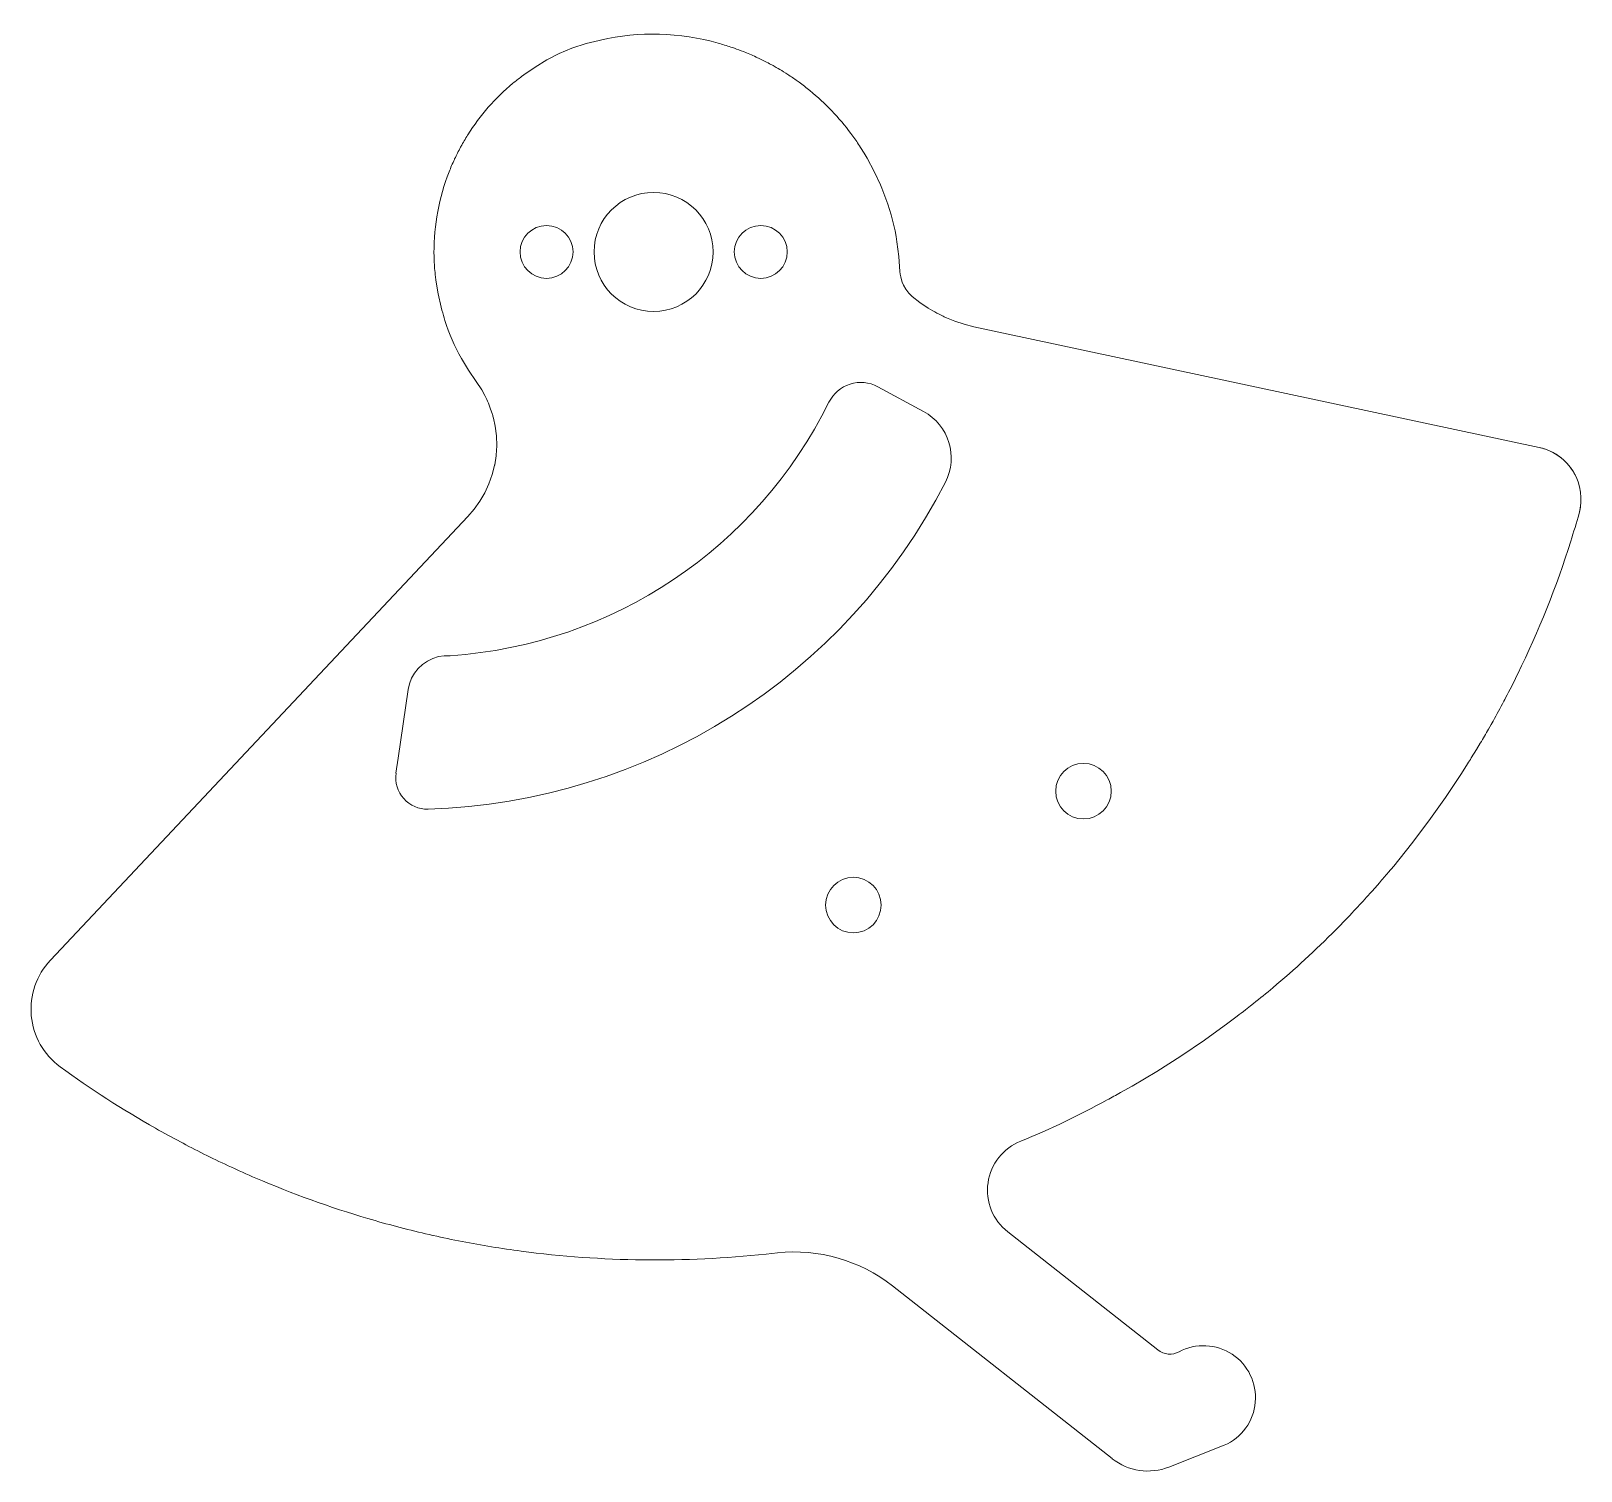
# Model space of a CAD drawing. Header units: millimetres. Extents: x -18.4 to 10.9, y -26 to 1.2.
import ezdxf

# ---------------------------------------------------------------- set-up
doc = ezdxf.new("R2010")
doc.units = ezdxf.units.MM
doc.layers.add('1', color=7, linetype='Continuous', true_color=0xffffff)

msp = doc.modelspace()

# ---------------------------------------------------------------- linework, layer by layer
at = {"layer": '1', "color": 252, "linetype": 'Continuous', "lineweight": 13}
for p, q in [((-8.445, 0.781), (-8.207, 0.886)), ((-7.939, 0.97), (-8.207, 0.886)), ((-7.772, 1.011), (-7.939, 0.97)), ((-5.173, 0.897), (-5.203, 0.906)), ((-5.203, 0.906), (-5.173, 0.897)), ((-5.137, 0.883), (-5.173, 0.897)), ((-5.173, 0.897), (-5.137, 0.883)), ((-8.677, 0.662), (-8.901, 0.528)), ((-8.677, 0.662), (-8.445, 0.781)), ((-4.91, 0.799), (-4.966, 0.819)), ((-4.966, 0.819), (-4.91, 0.799)), ((-4.91, 0.799), (-4.846, 0.77)), ((-4.846, 0.77), (-4.91, 0.799)), ((-4.726, 0.717), (-4.654, 0.685)), ((-4.654, 0.685), (-4.726, 0.717)), ((-4.582, 0.648), (-4.654, 0.685)), ((-4.654, 0.685), (-4.582, 0.648)), ((-4.404, 0.556), (-4.472, 0.591)), ((-4.472, 0.591), (-4.404, 0.556)), ((-9.116, 0.381), (-9.157, 0.348)), ((-8.901, 0.528), (-9.116, 0.381)), ((-4.347, 0.522), (-4.404, 0.556)), ((-4.404, 0.556), (-4.347, 0.522)), ((-4.208, 0.439), (-4.163, 0.412)), ((-4.163, 0.412), (-4.208, 0.439)), ((-4.127, 0.388), (-4.163, 0.412)), ((-4.163, 0.412), (-4.127, 0.388)), ((-3.95, 0.267), (-3.931, 0.254)), ((-3.931, 0.254), (-3.95, 0.267)), ((-3.931, 0.254), (-3.915, 0.242)), ((-3.915, 0.242), (-3.931, 0.254)), ((-10.177, -0.759), (-10.175, -0.756)), ((-10.175, -0.756), (-10.173, -0.753)), ((-10.307, -0.981), (-10.31, -0.987)), ((-10.303, -0.974), (-10.307, -0.981)), ((-10.307, -0.981), (-10.305, -0.976)), ((-2.774, -0.958), (-2.791, -0.933)), ((-2.791, -0.933), (-2.774, -0.958)), ((-2.774, -0.958), (-2.751, -0.994)), ((-2.751, -0.994), (-2.774, -0.958)), ((-2.665, -1.134), (-2.626, -1.197)), ((-2.626, -1.197), (-2.665, -1.134)), ((-10.424, -1.213), (-10.426, -1.218)), ((-10.422, -1.209), (-10.424, -1.213)), ((-2.494, -1.445), (-2.626, -1.197)), ((-2.626, -1.197), (-2.494, -1.445)), ((-2.376, -1.7), (-2.494, -1.445)), ((-2.494, -1.445), (-2.376, -1.7)), ((-2.352, -1.762), (-2.376, -1.7)), ((-2.376, -1.7), (-2.352, -1.762)), ((-2.065, -2.776), (-2.029, -3.055)), ((-2.029, -3.055), (-2.065, -2.776)), ((-10.803, -3.241), (-10.804, -3.214)), ((-10.804, -3.214), (-10.803, -3.241)), ((-2.029, -3.055), (-2.009, -3.335)), ((-2.009, -3.335), (-2.029, -3.055)), ((-10.803, -3.241), (-10.8, -3.277)), ((-10.8, -3.277), (-10.803, -3.241)), ((-10.778, -3.5), (-10.784, -3.435)), ((-10.784, -3.435), (-10.778, -3.5)), ((-10.736, -3.757), (-10.778, -3.5)), ((-10.778, -3.5), (-10.736, -3.757)), ((-10.678, -4.011), (-10.736, -3.757)), ((-10.736, -3.757), (-10.678, -4.011)), ((-1.965, -3.54), (-1.943, -3.594)), ((-1.943, -3.594), (-1.965, -3.54)), ((-1.898, -3.672), (-1.943, -3.594)), ((-1.943, -3.594), (-1.898, -3.672)), ((-1.898, -3.672), (-1.843, -3.742)), ((-1.843, -3.742), (-1.898, -3.672)), ((-1.843, -3.742), (-1.779, -3.805)), ((-1.779, -3.805), (-1.843, -3.742)), ((-1.779, -3.805), (-1.631, -3.921)), ((-1.631, -3.921), (-1.779, -3.805)), ((-10.661, -4.069), (-10.678, -4.011)), ((-10.678, -4.011), (-10.661, -4.069)), ((-1.631, -3.921), (-1.476, -4.027)), ((-1.476, -4.027), (-1.631, -3.921)), ((-1.388, -4.078), (-1.476, -4.027)), ((-1.476, -4.027), (-1.388, -4.078)), ((-1.229, -4.162), (-1.19, -4.182)), ((-1.19, -4.182), (-1.229, -4.162)), ((-1.128, -4.211), (-0.971, -4.274)), ((-0.971, -4.274), (-1.128, -4.211)), ((-0.792, -4.333), (-0.971, -4.274)), ((-0.971, -4.274), (-0.792, -4.333)), ((-0.61, -4.379), (-0.792, -4.333)), ((-0.792, -4.333), (-0.61, -4.379)), ((-0.61, -4.379), (10.069, -6.661)), ((-10.293, -4.977), (-10.159, -5.2)), ((-10.159, -5.2), (-10.293, -4.977)), ((-10.012, -5.415), (-10.159, -5.2)), ((-10.159, -5.2), (-10.012, -5.415)), ((-10.012, -5.415), (-9.91, -5.569)), ((-9.91, -5.569), (-10.012, -5.415)), ((-1.563, -5.981), (-2.428, -5.513)), ((-9.851, -5.68), (-9.91, -5.569)), ((-9.91, -5.569), (-9.851, -5.68)), ((-9.708, -6.036), (-9.729, -5.971)), ((-9.729, -5.971), (-9.708, -6.036)), ((-9.689, -6.104), (-9.655, -6.259)), ((-9.655, -6.259), (-9.689, -6.104)), ((-9.655, -6.259), (-9.632, -6.443)), ((-9.632, -6.443), (-9.655, -6.259)), ((-9.632, -6.443), (-9.626, -6.627)), ((-9.626, -6.627), (-9.632, -6.443)), ((-9.638, -6.806), (-9.626, -6.627)), ((-9.668, -7.002), (-9.711, -7.174)), ((-9.665, -6.987), (-9.639, -6.818)), ((-9.711, -7.174), (-9.773, -7.348)), ((-9.943, -7.676), (-9.85, -7.516)), ((-9.85, -7.516), (-9.773, -7.348)), ((-10.17, -7.967), (-10.05, -7.827)), ((-10.05, -7.827), (-9.943, -7.676)), ((-18.059, -16.349), (-10.17, -7.967)), ((-11.027, -10.759), (-11.109, -10.836)), ((-11.027, -10.759), (-10.935, -10.696)), ((-11.027, -10.759), (-11.027, -10.759)), ((-11.027, -10.759), (-11.027, -10.759)), ((-10.834, -10.647), (-10.935, -10.696)), ((-10.834, -10.647), (-10.727, -10.613)), ((-10.727, -10.613), (-10.617, -10.596)), ((-10.617, -10.596), (-10.505, -10.595)), ((-10.617, -10.596), (-10.617, -10.596)), ((-11.298, -11.235), (-11.274, -11.126)), ((-11.274, -11.126), (-11.234, -11.021)), ((-11.234, -11.021), (-11.178, -10.924)), ((-11.234, -11.021), (-11.234, -11.021)), ((-11.178, -10.924), (-11.109, -10.836)), ((-11.298, -11.235), (-11.488, -12.53)), ((9.42, -11.423), (9.434, -11.394)), ((9.401, -11.457), (9.42, -11.423)), ((9.111, -11.983), (9.161, -11.898)), ((9.161, -11.898), (9.198, -11.829)), ((8.888, -12.365), (8.957, -12.247)), ((-11.535, -12.814), (-11.488, -12.53)), ((8.787, -12.527), (8.888, -12.365)), ((8.787, -12.527), (8.787, -12.527)), ((8.301, -13.275), (8.601, -12.824)), ((8.601, -12.824), (8.718, -12.637)), ((7.987, -13.716), (8.301, -13.275)), ((7.66, -14.147), (7.987, -13.716)), ((7.321, -14.569), (7.66, -14.147)), ((7.216, -14.691), (7.321, -14.569)), ((6.969, -14.98), (7.05, -14.886)), ((6.905, -15.051), (6.969, -14.98)), ((6.575, -15.412), (6.605, -15.381)), ((6.605, -15.381), (6.641, -15.341)), ((6.227, -15.773), (6.23, -15.77)), ((6.23, -15.77), (6.233, -15.767)), ((6.23, -15.77), (6.23, -15.77)), ((4.519, -17.287), (4.617, -17.212)), ((4.617, -17.212), (4.672, -17.166)), ((3.749, -17.858), (4.188, -17.541)), ((4.188, -17.541), (4.363, -17.407)), ((3.301, -18.161), (3.749, -17.858)), ((2.844, -18.451), (3.301, -18.161)), ((2.157, -18.85), (2.378, -18.728)), ((2.378, -18.728), (2.844, -18.451)), ((-15.602, -19.783), (-15.579, -19.796)), ((-15.579, -19.796), (-15.602, -19.783)), ((-15.579, -19.796), (-15.554, -19.809)), ((-15.554, -19.809), (-15.579, -19.796)), ((-15.102, -20.039), (-15.076, -20.052)), ((-15.076, -20.052), (-15.102, -20.039)), ((-15.051, -20.064), (-15.076, -20.052)), ((-15.076, -20.052), (-15.051, -20.064)), ((-14.567, -20.294), (-14.581, -20.287)), ((-14.581, -20.287), (-14.567, -20.294)), ((-14.567, -20.294), (-14.553, -20.3)), ((-14.553, -20.3), (-14.567, -20.294)), ((-11.382, -21.417), (-11.38, -21.418)), ((-11.38, -21.418), (-11.382, -21.417)), ((-11.38, -21.418), (-11.377, -21.419)), ((-11.377, -21.419), (-11.38, -21.418)), ((-10.831, -21.55), (-10.834, -21.549)), ((-10.834, -21.549), (-10.831, -21.55)), ((-10.828, -21.55), (-10.831, -21.55)), ((-10.831, -21.55), (-10.828, -21.55)), ((-10.281, -21.665), (-10.279, -21.665)), ((-10.279, -21.665), (-10.281, -21.665)), ((-10.278, -21.665), (-10.279, -21.665)), ((-10.279, -21.665), (-10.278, -21.665)), ((0.028, -21.482), (2.866, -23.713)), ((-4.323, -21.878), (-4.537, -21.901)), ((2.002, -25.767), (-2.151, -22.503)), ((4.12, -25.515), (3.074, -25.925))]:
    msp.add_line(p, q, dxfattribs=at)
for centre, radius in [((-6.663, -2.966), 1.125), ((-8.685, -2.966), 0.5), ((-4.638, -2.966), 0.5), ((1.459, -13.155), 0.525), ((-2.888, -15.307), 0.525)]:
    msp.add_circle(centre, radius, dxfattribs=at)
for centre, radius, start, end in [((-2.748, -6.103), 0.671, 61.5496, 153.7298), ((-11.086, -1.988), 8.627, 273.8637, 333.7298), ((-2.039, -6.861), 1, 332.8452, 61.5659), ((9.86, -7.639), 1, 344.2069, 77.9337), ((9.86, -7.639), 1, 34.6752, 56.3044), ((-11.266, -2.128), 11.37, 271.7271, 332.8452), ((-10.941, -12.901), 0.593, 171.6826, 271.7271), ((-17.076, -17.274), 1.35, 136.7335, 233.7385), ((0.646, -20.696), 1, 111.7342, 231.8264), ((0.646, -20.696), 1, 111.7342, 231.8264), ((-4.005, -24.861), 3, 51.8264, 96.0926), ((3.093, -23.425), 0.367, 231.8264, 298.0894), ((3.728, -24.615), 0.982, 293.5581, 118.0894), ((2.676, -24.911), 1.09, 231.8264, 291.4188)]:
    msp.add_arc(centre, radius, start, end, dxfattribs=at)
for points, degree in [([(-7.666, 1.038), (-6.938, 1.209), (-6.165, 1.18), (-5.442, 0.979)], 3), ([(-5.442, 0.979), (-6.165, 1.18), (-6.938, 1.209), (-7.666, 1.038)], 3), ([(-7.772, 1.011), (-7.737, 1.021), (-7.702, 1.029), (-7.666, 1.038)], 3), ([(-7.772, 1.011), (-7.737, 1.021), (-7.702, 1.029), (-7.666, 1.038)], 3), ([(-5.442, 0.979), (-5.362, 0.957), (-5.282, 0.932), (-5.203, 0.906)], 3), ([(-5.442, 0.979), (-5.362, 0.957), (-5.282, 0.932), (-5.203, 0.906)], 3), ([(-5.137, 0.883), (-5.08, 0.863), (-5.022, 0.842), (-4.966, 0.819)], 3), ([(-5.137, 0.883), (-5.08, 0.863), (-5.022, 0.842), (-4.966, 0.819)], 3), ([(-4.846, 0.77), (-4.805, 0.753), (-4.765, 0.735), (-4.726, 0.717)], 3), ([(-4.846, 0.77), (-4.805, 0.753), (-4.765, 0.735), (-4.726, 0.717)], 3), ([(-4.582, 0.648), (-4.545, 0.629), (-4.509, 0.61), (-4.472, 0.591)], 3), ([(-4.582, 0.648), (-4.545, 0.629), (-4.509, 0.61), (-4.472, 0.591)], 3), ([(-9.321, 0.221), (-9.267, 0.265), (-9.213, 0.307), (-9.157, 0.348)], 3), ([(-9.321, 0.221), (-9.267, 0.265), (-9.213, 0.307), (-9.157, 0.348)], 3), ([(-4.347, 0.522), (-4.3, 0.495), (-4.254, 0.467), (-4.208, 0.439)], 3), ([(-4.347, 0.522), (-4.3, 0.495), (-4.254, 0.467), (-4.208, 0.439)], 3), ([(-4.127, 0.388), (-4.067, 0.349), (-4.008, 0.309), (-3.95, 0.267)], 3), ([(-4.127, 0.388), (-4.067, 0.349), (-4.008, 0.309), (-3.95, 0.267)], 3), ([(-10.173, -0.753), (-9.942, -0.386), (-9.654, -0.055), (-9.321, 0.221)], 3), ([(-10.173, -0.753), (-9.942, -0.386), (-9.654, -0.055), (-9.321, 0.221)], 3), ([(-3.709, 0.082), (-3.776, 0.137), (-3.845, 0.191), (-3.915, 0.242)], 3), ([(-3.915, 0.242), (-3.845, 0.191), (-3.776, 0.137), (-3.709, 0.082)], 3), ([(-3.709, 0.082), (-3.419, -0.155), (-3.158, -0.428), (-2.935, -0.728)], 3), ([(-3.709, 0.082), (-3.419, -0.155), (-3.158, -0.428), (-2.935, -0.728)], 3), ([(-10.303, -0.974), (-10.263, -0.901), (-10.221, -0.83), (-10.177, -0.759)], 3), ([(-2.935, -0.728), (-2.885, -0.795), (-2.837, -0.863), (-2.791, -0.933)], 3), ([(-2.935, -0.728), (-2.885, -0.795), (-2.837, -0.863), (-2.791, -0.933)], 3), ([(-10.422, -1.209), (-10.387, -1.134), (-10.349, -1.06), (-10.31, -0.987)], 3), ([(-10.422, -1.209), (-10.387, -1.134), (-10.349, -1.06), (-10.31, -0.987)], 3), ([(-2.751, -0.994), (-2.722, -1.04), (-2.693, -1.087), (-2.665, -1.134)], 3), ([(-2.751, -0.994), (-2.722, -1.04), (-2.693, -1.087), (-2.665, -1.134)], 3), ([(-10.812, -2.98), (-10.815, -2.461), (-10.718, -1.94), (-10.527, -1.453)], 3), ([(-10.527, -1.453), (-10.718, -1.94), (-10.815, -2.461), (-10.812, -2.98)], 3), ([(-10.527, -1.453), (-10.496, -1.374), (-10.462, -1.295), (-10.426, -1.218)], 3), ([(-10.527, -1.453), (-10.496, -1.374), (-10.462, -1.295), (-10.426, -1.218)], 3), ([(-2.352, -1.762), (-2.325, -1.828), (-2.299, -1.894), (-2.274, -1.961)], 3), ([(-2.274, -1.961), (-2.299, -1.894), (-2.325, -1.828), (-2.352, -1.762)], 3), ([(-2.274, -1.961), (-2.177, -2.226), (-2.102, -2.499), (-2.065, -2.776)], 3), ([(-2.274, -1.961), (-2.177, -2.226), (-2.102, -2.499), (-2.065, -2.776)], 3), ([(-10.804, -3.214), (-10.809, -3.136), (-10.812, -3.058), (-10.812, -2.98)], 3), ([(-10.804, -3.214), (-10.809, -3.136), (-10.812, -3.058), (-10.812, -2.98)], 3), ([(-10.784, -3.435), (-10.79, -3.382), (-10.796, -3.33), (-10.8, -3.277)], 3), ([(-10.784, -3.435), (-10.79, -3.382), (-10.796, -3.33), (-10.8, -3.277)], 3), ([(-2.009, -3.335), (-2, -3.405), (-1.988, -3.475), (-1.965, -3.54)], 3), ([(-2.009, -3.335), (-2, -3.405), (-1.988, -3.475), (-1.965, -3.54)], 3), ([(-10.605, -4.261), (-10.625, -4.198), (-10.644, -4.134), (-10.661, -4.069)], 3), ([(-10.605, -4.261), (-10.625, -4.198), (-10.644, -4.134), (-10.661, -4.069)], 3), ([(-1.388, -4.078), (-1.336, -4.107), (-1.283, -4.136), (-1.229, -4.162)], 3), ([(-1.388, -4.078), (-1.336, -4.107), (-1.283, -4.136), (-1.229, -4.162)], 3), ([(-10.293, -4.977), (-10.425, -4.753), (-10.526, -4.51), (-10.605, -4.261)], 3), ([(-10.293, -4.977), (-10.425, -4.753), (-10.526, -4.51), (-10.605, -4.261)], 3), ([(-1.19, -4.182), (-1.169, -4.192), (-1.149, -4.201), (-1.128, -4.211)], 3), ([(-1.19, -4.182), (-1.169, -4.192), (-1.149, -4.201), (-1.128, -4.211)], 3), ([(-9.729, -5.971), (-9.762, -5.871), (-9.803, -5.774), (-9.851, -5.68)], 3), ([(-9.729, -5.971), (-9.762, -5.871), (-9.803, -5.774), (-9.851, -5.68)], 3), ([(-9.689, -6.104), (-9.695, -6.081), (-9.701, -6.059), (-9.708, -6.036)], 3), ([(-9.689, -6.104), (-9.695, -6.081), (-9.701, -6.059), (-9.708, -6.036)], 3), ([(10.069, -6.661), (10.11, -6.67), (10.15, -6.681), (10.19, -6.695)], 3), ([(10.306, -6.744), (10.268, -6.725), (10.229, -6.709), (10.19, -6.695)], 3), ([(-9.668, -7.002), (-9.667, -6.997), (-9.666, -6.992), (-9.665, -6.987)], 3), ([(-9.668, -7.002), (-9.667, -6.997), (-9.666, -6.992), (-9.665, -6.987)], 3), ([(-9.639, -6.818), (-9.638, -6.814), (-9.638, -6.81), (-9.638, -6.806)], 3), ([(-9.639, -6.818), (-9.638, -6.814), (-9.638, -6.81), (-9.638, -6.806)], 3), ([(10.414, -6.807), (10.379, -6.784), (10.343, -6.763), (10.306, -6.744)], 3), ([(10.747, -7.178), (10.727, -7.141), (10.706, -7.105), (10.682, -7.07)], 3), ([(10.848, -7.788), (10.842, -7.83), (10.833, -7.871), (10.822, -7.911)], 3), ([(10.667, -8.43), (10.721, -8.258), (10.773, -8.085), (10.822, -7.911)], 3), ([(10.667, -8.43), (10.721, -8.258), (10.773, -8.085), (10.822, -7.911)], 3), ([(10.667, -8.43), (10.396, -9.289), (10.062, -10.128), (9.664, -10.94)], 3), ([(9.664, -10.94), (10.062, -10.128), (10.396, -9.289), (10.667, -8.43)], 3), ([(-11.027, -10.759), (-11.027, -10.759), (-11.027, -10.759), (-11.027, -10.759)], 3), ([(-10.617, -10.596), (-10.617, -10.596), (-10.617, -10.596)], 2), ([(-11.234, -11.021), (-11.234, -11.021), (-11.234, -11.021)], 2), ([(-11.109, -10.836), (-11.109, -10.836), (-11.109, -10.836), (-11.109, -10.836)], 3), ([(9.434, -11.394), (9.513, -11.244), (9.59, -11.093), (9.664, -10.94)], 3), ([(9.434, -11.394), (9.513, -11.244), (9.59, -11.093), (9.664, -10.94)], 3), ([(9.198, -11.829), (9.267, -11.706), (9.335, -11.582), (9.401, -11.457)], 3), ([(9.198, -11.829), (9.267, -11.706), (9.335, -11.582), (9.401, -11.457)], 3), ([(8.957, -12.247), (9.009, -12.16), (9.06, -12.071), (9.111, -11.983)], 3), ([(8.957, -12.247), (9.009, -12.16), (9.06, -12.071), (9.111, -11.983)], 3), ([(8.718, -12.637), (8.741, -12.6), (8.764, -12.564), (8.787, -12.527)], 3), ([(8.718, -12.637), (8.741, -12.6), (8.764, -12.564), (8.787, -12.527)], 3), ([(7.05, -14.886), (7.106, -14.821), (7.161, -14.757), (7.216, -14.691)], 3), ([(7.05, -14.886), (7.106, -14.821), (7.161, -14.757), (7.216, -14.691)], 3), ([(6.641, -15.341), (6.73, -15.245), (6.818, -15.149), (6.905, -15.051)], 3), ([(6.641, -15.341), (6.73, -15.245), (6.818, -15.149), (6.905, -15.051)], 3), ([(6.233, -15.767), (6.348, -15.65), (6.462, -15.532), (6.575, -15.412)], 3), ([(6.233, -15.767), (6.348, -15.65), (6.462, -15.532), (6.575, -15.412)], 3), ([(5.036, -16.87), (5.449, -16.523), (5.846, -16.157), (6.227, -15.773)], 3), ([(5.036, -16.87), (5.449, -16.523), (5.846, -16.157), (6.227, -15.773)], 3), ([(4.672, -17.166), (4.795, -17.069), (4.916, -16.97), (5.036, -16.87)], 3), ([(4.672, -17.166), (4.795, -17.069), (4.916, -16.97), (5.036, -16.87)], 3), ([(4.363, -17.407), (4.415, -17.367), (4.467, -17.327), (4.519, -17.287)], 3), ([(4.363, -17.407), (4.415, -17.367), (4.467, -17.327), (4.519, -17.287)], 3), ([(-17.875, -18.362), (-17.298, -18.785), (-16.695, -19.172), (-16.073, -19.524)], 3), ([(-17.875, -18.362), (-17.298, -18.785), (-16.695, -19.172), (-16.073, -19.524)], 3), ([(0.276, -19.767), (0.834, -19.544), (1.376, -19.278), (1.905, -18.99)], 3), ([(0.276, -19.767), (0.834, -19.544), (1.376, -19.278), (1.905, -18.99)], 3), ([(1.905, -18.99), (1.989, -18.944), (2.074, -18.897), (2.157, -18.85)], 3), ([(1.905, -18.99), (1.989, -18.944), (2.074, -18.897), (2.157, -18.85)], 3), ([(-16.073, -19.524), (-15.917, -19.613), (-15.76, -19.699), (-15.602, -19.783)], 3), ([(-16.073, -19.524), (-15.917, -19.613), (-15.76, -19.699), (-15.602, -19.783)], 3), ([(-15.554, -19.809), (-15.404, -19.887), (-15.254, -19.964), (-15.102, -20.039)], 3), ([(-15.554, -19.809), (-15.404, -19.887), (-15.254, -19.964), (-15.102, -20.039)], 3), ([(-15.051, -20.064), (-14.895, -20.141), (-14.738, -20.215), (-14.581, -20.287)], 3), ([(-15.051, -20.064), (-14.895, -20.141), (-14.738, -20.215), (-14.581, -20.287)], 3), ([(-14.05, -20.52), (-14.219, -20.449), (-14.387, -20.376), (-14.553, -20.3)], 3), ([(-14.553, -20.3), (-14.387, -20.376), (-14.219, -20.449), (-14.05, -20.52)], 3), ([(-11.377, -21.419), (-11.197, -21.465), (-11.016, -21.508), (-10.834, -21.549)], 3), ([(-11.377, -21.419), (-11.197, -21.465), (-11.016, -21.508), (-10.834, -21.549)], 3), ([(-10.828, -21.55), (-10.646, -21.591), (-10.464, -21.629), (-10.281, -21.665)], 3), ([(-10.828, -21.55), (-10.646, -21.591), (-10.464, -21.629), (-10.281, -21.665)], 3), ([(-10.278, -21.665), (-10.094, -21.701), (-9.909, -21.734), (-9.724, -21.764)], 3), ([(-10.278, -21.665), (-10.094, -21.701), (-9.909, -21.734), (-9.724, -21.764)], 3), ([(-9.724, -21.764), (-9.538, -21.794), (-9.352, -21.821), (-9.166, -21.846)], 3), ([(-9.724, -21.764), (-9.538, -21.794), (-9.352, -21.821), (-9.166, -21.846)], 3), ([(-9.166, -21.846), (-7.636, -22.049), (-6.082, -22.066), (-4.537, -21.901)], 3), ([(-4.537, -21.901), (-6.082, -22.066), (-7.636, -22.049), (-9.166, -21.846)], 3)]:
    msp.add_open_spline(points, degree=degree, dxfattribs=at)
for points, knots in [([(-10.304, -0.977), (-10.304, -0.976), (-10.303, -0.975), (-10.263, -0.901), (-10.221, -0.83), (-10.177, -0.759)], [0, 0, 0, 0, 0.009614, 0.009614, 1, 1, 1, 1]), ([(-14.05, -20.52), (-13.357, -20.812), (-12.47, -21.125), (-11.563, -21.371), (-11.382, -21.417)], [0, 0, 0, 0, 0.800765, 1, 1, 1, 1]), ([(-14.05, -20.52), (-13.357, -20.812), (-12.47, -21.125), (-11.563, -21.371), (-11.382, -21.417)], [0, 0, 0, 0, 0.800765, 1, 1, 1, 1])]:
    msp.add_open_spline(points, degree=3, knots=knots, dxfattribs=at)

doc.saveas('drawing.dxf')
